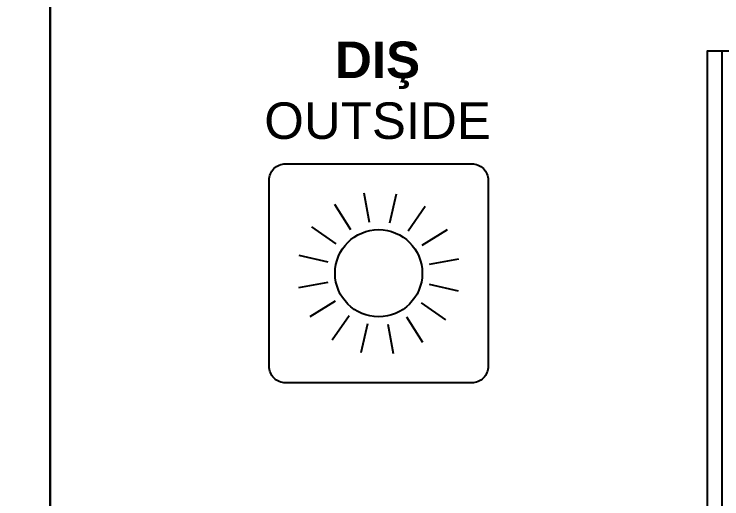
# Model space of a CAD drawing. Header units: millimetres. Extents: x 12 to 3612, y 18 to 315.
# Drawn here: x 1930.01 to 1978.47, y 195.71 to 228.91 of the extents above; entities that cross this region are included whole.
import ezdxf

# ---------------------------------------------------------------- set-up
doc = ezdxf.new("R2010")
doc.units = ezdxf.units.MM
for name, color, linetype in [('Aksesuar', 7, 'Continuous'), ('antet_k', 7, 'Continuous'), ('Bütil', 50, 'Continuous'), ('Silikon', 143, 'Continuous'), ('yazı_numara_k', 11, 'Continuous')]:
    doc.layers.add(name, color=color, linetype=linetype)
doc.styles.get("Standard").update_dxf_attribs({"font": 'arial.ttf'})

# ---------------------------------------------------------------- blocks, each defined once
blk = doc.blocks.new('MN50 ICV SİP. KAT. SYF.')
at = {"layer": 'antet_k', "color": 252}
blk.add_lwpolyline([(196.737, 36.054), (196.737, 333.054), (406.737, 333.054), (406.737, 36.054)], close=True, dxfattribs=at)
blk = doc.blocks.new('CAM (28 mm) - A')
for points in [[(-2035.008, 2821.739), (-2034.508, 2821.739), (-2034.508, 2827.559), (-2035.007, 2827.559), (-2035.008, 2827.559), (-2035.008, 2827.559), (-2035.008, 2821.739)], [(-2019.008, 2821.739), (-2019.008, 2827.559), (-2019.508, 2827.559), (-2019.508, 2822.027), (-2019.508, 2821.739), (-2019.008, 2821.739)]]:
    blk.add_hatch(color=2).paths.add_polyline_path(points)
at = {"layer": 'Aksesuar'}
h = blk.add_hatch(dxfattribs=at)
h.set_pattern_fill('DOTS', color=143, scale=0.5, angle=360)
h.set_pattern_definition([(360, (-5614.5057, 2692.7942), (0.396875, -0.79375), [0, -0.79375])])
h.paths.add_polyline_path([(-2035.008, 2812.759, -0.22997), (-2019.008, 2812.759), (-2019.008, 2817.759), (-2019.008, 2817.759), (-2019.008, 2821.739), (-2019.508, 2821.739, 0.339505), (-2021.488, 2819.759), (-2032.527, 2819.759, 0.339506), (-2034.508, 2821.739), (-2035.008, 2821.739), (-2035.008, 2818.981), (-2035.008, 2817.759)])
at = {"layer": 'Aksesuar', "color": 143}
for p, q in [((-2040.008, 2862.759), (-2040.008, 2812.759)), ((-2039.008, 2862.759), (-2039.008, 2812.759)), ((-2038.008, 2862.759), (-2038.008, 2812.759)), ((-2037.008, 2862.759), (-2037.008, 2812.759)), ((-2036.008, 2862.759), (-2036.008, 2812.759)), ((-2018.008, 2862.759), (-2018.008, 2812.759)), ((-2017.008, 2862.759), (-2017.008, 2812.759)), ((-2016.008, 2862.759), (-2016.008, 2812.759)), ((-2015.008, 2862.759), (-2015.008, 2812.759)), ((-2014.008, 2862.759), (-2014.008, 2812.759))]:
    blk.add_line(p, q, dxfattribs=at)
for points in [[(-2035.008, 2827.559), (-2035.008, 2862.759), (-2041.008, 2862.759), (-2041.008, 2823.656), (-2041.008, 2814.248), (-2040.753, 2813.517), (-2040.752, 2813.503), (-2040.008, 2812.759), (-2035.008, 2812.759), (-2035.008, 2817.759), (-2035.008, 2821.739), (-2035.008, 2821.739), (-2035.008, 2827.559)], [(-2019.008, 2827.559), (-2019.008, 2862.759), (-2035.008, 2862.759), (-2035.008, 2827.559), (-2034.508, 2827.559), (-2032.808, 2827.559), (-2021.208, 2827.559), (-2019.508, 2827.559)], [(-2013.008, 2823.656), (-2013.008, 2862.759), (-2019.008, 2862.759), (-2019.008, 2827.559), (-2019.008, 2827.559), (-2019.008, 2821.739), (-2019.008, 2821.739), (-2019.008, 2817.759), (-2019.008, 2812.759), (-2014.008, 2812.759), (-2013.263, 2813.503), (-2013.262, 2813.517), (-2013.008, 2814.248)]]:
    blk.add_lwpolyline(points, close=True, dxfattribs=at)
for points in [[(-2034.508, 2827.559), (-2034.508, 2821.739, -0.339506), (-2032.527, 2819.759), (-2021.488, 2819.759, -0.339506), (-2019.508, 2821.739), (-2019.508, 2822.027), (-2019.508, 2827.559), (-2021.208, 2827.559), (-2032.808, 2827.559)], [(-2033.708, 2826.559), (-2034.008, 2826.559), (-2034.008, 2822.142, -0.253025), (-2032.124, 2820.259), (-2021.891, 2820.259, -0.253025), (-2020.008, 2822.142), (-2020.008, 2826.559), (-2020.308, 2826.559), (-2020.308, 2822.357, 0.214531), (-2022.106, 2820.559), (-2031.909, 2820.559, 0.214531), (-2033.708, 2822.357)], [(-2033.508, 2826.559), (-2032.808, 2826.559), (-2021.208, 2826.559), (-2020.508, 2826.559), (-2020.508, 2822.492, 0.192571), (-2022.241, 2820.759), (-2031.774, 2820.759, 0.192571), (-2033.508, 2822.492)]]:
    blk.add_lwpolyline(points, format="xyb", close=True, dxfattribs=at)
at = {"layer": 'Aksesuar', "color": 143, "elevation": 0}
blk.add_lwpolyline([(-2019.008, 2812.759), (-2019.008, 2821.739), (-2019.508, 2821.739, 0.339505), (-2021.488, 2819.759), (-2032.527, 2819.759, 0.339506), (-2034.508, 2821.739), (-2035.008, 2821.739), (-2035.008, 2812.759, -0.22997)], format="xyb", close=True, dxfattribs=at)
at = {"layer": 'Bütil'}
blk.add_lwpolyline([(-2035.008, 2821.739), (-2035.008, 2827.559), (-2034.508, 2827.559), (-2034.508, 2821.739)], close=True, dxfattribs=at)
at = {"layer": 'Silikon', "color": 140, "flags": 128}
blk.add_lwpolyline([(-2019.008, 2821.739), (-2019.008, 2827.559), (-2019.508, 2827.559), (-2019.508, 2821.739)], close=True, dxfattribs=at)
blk = doc.blocks.new('cerceve')
at = {"color": 0}
blk.add_lwpolyline([(179668.628, 32143.724), (179685.629, 32143.724, -0.414214), (179687.129, 32142.224), (179687.129, 32125.222, -0.414214), (179685.629, 32123.722), (179668.628, 32123.722, -0.414214), (179667.128, 32125.222), (179667.128, 32142.224, -0.414214)], format="xyb", close=True, dxfattribs=at)
blk = doc.blocks.new('guneş')
at = {"color": 7}
for p, q in [((293.335, 227.921), (292.973, 229.927)), ((294.721, 227.896), (295.178, 229.883)), ((292.051, 227.417), (290.97, 229.145)), ((295.986, 227.345), (297.148, 229.019)), ((291.054, 226.455), (289.379, 227.618)), ((296.947, 226.347), (298.675, 227.428)), ((290.502, 225.19), (288.516, 225.648)), ((297.452, 225.063), (299.458, 225.425)), ((290.477, 223.805), (288.471, 223.443)), ((297.426, 223.677), (299.413, 223.22)), ((290.981, 222.521), (289.253, 221.439)), ((296.875, 222.413), (298.55, 221.25)), ((291.943, 221.523), (290.781, 219.849)), ((295.878, 221.451), (296.959, 219.723)), ((293.208, 220.972), (292.751, 218.985)), ((294.594, 220.946), (294.955, 218.94))]:
    blk.add_line(p, q, dxfattribs=at)
blk.add_circle((293.964, 224.434), 2.987, dxfattribs=at)
blk = doc.blocks.new('dış_ikon')
at = {"color": 9, "xscale": 0.75, "yscale": 0.75, "zscale": 0.75}
blk.add_blockref('cerceve', (-134741.555, -24767.904), dxfattribs=at)
at = {"color": 6}
blk.add_blockref('guneş', (-277.673, -892.045), dxfattribs=at)
blk = doc.blocks.new('D.G.1A')
at = {"color": 250}
blk.add_blockref('dış_ikon', (708.588, 4359.672), dxfattribs=at)
blk.add_blockref('dış_ikon', (708.588, 4359.672), dxfattribs=at)
at = {"layer": 'yazı_numara_k', "color": 9, "true_color": 0xe4c9af, "insert": (732.494, 3707.931), "char_height": 2.5, "width": 15.37833, "attachment_point": 3}
blk.add_mtext('{\\pxqc;\\fArial Unicode MS|b1|i0|c162|p34;{\\C7;DIŞ\\fArial Unicode MS|b0|i0|c162|p34;\\POUTSIDE}}', dxfattribs=at)

msp = doc.modelspace()

# ---------------------------------------------------------------- block references
for name, p in [('MN50 ICV SİP. KAT. SYF.', (1525.735, -18.174)), ('MN50 ICV SİP. KAT. SYF.', (1735.735, -18.174)), ('D.G.1A', (1230.09, -3480.901)), ('CAM (28 mm) - A', (4018.48, -2636.379))]:
    msp.add_blockref(name, p)

doc.saveas('drawing.dxf')
